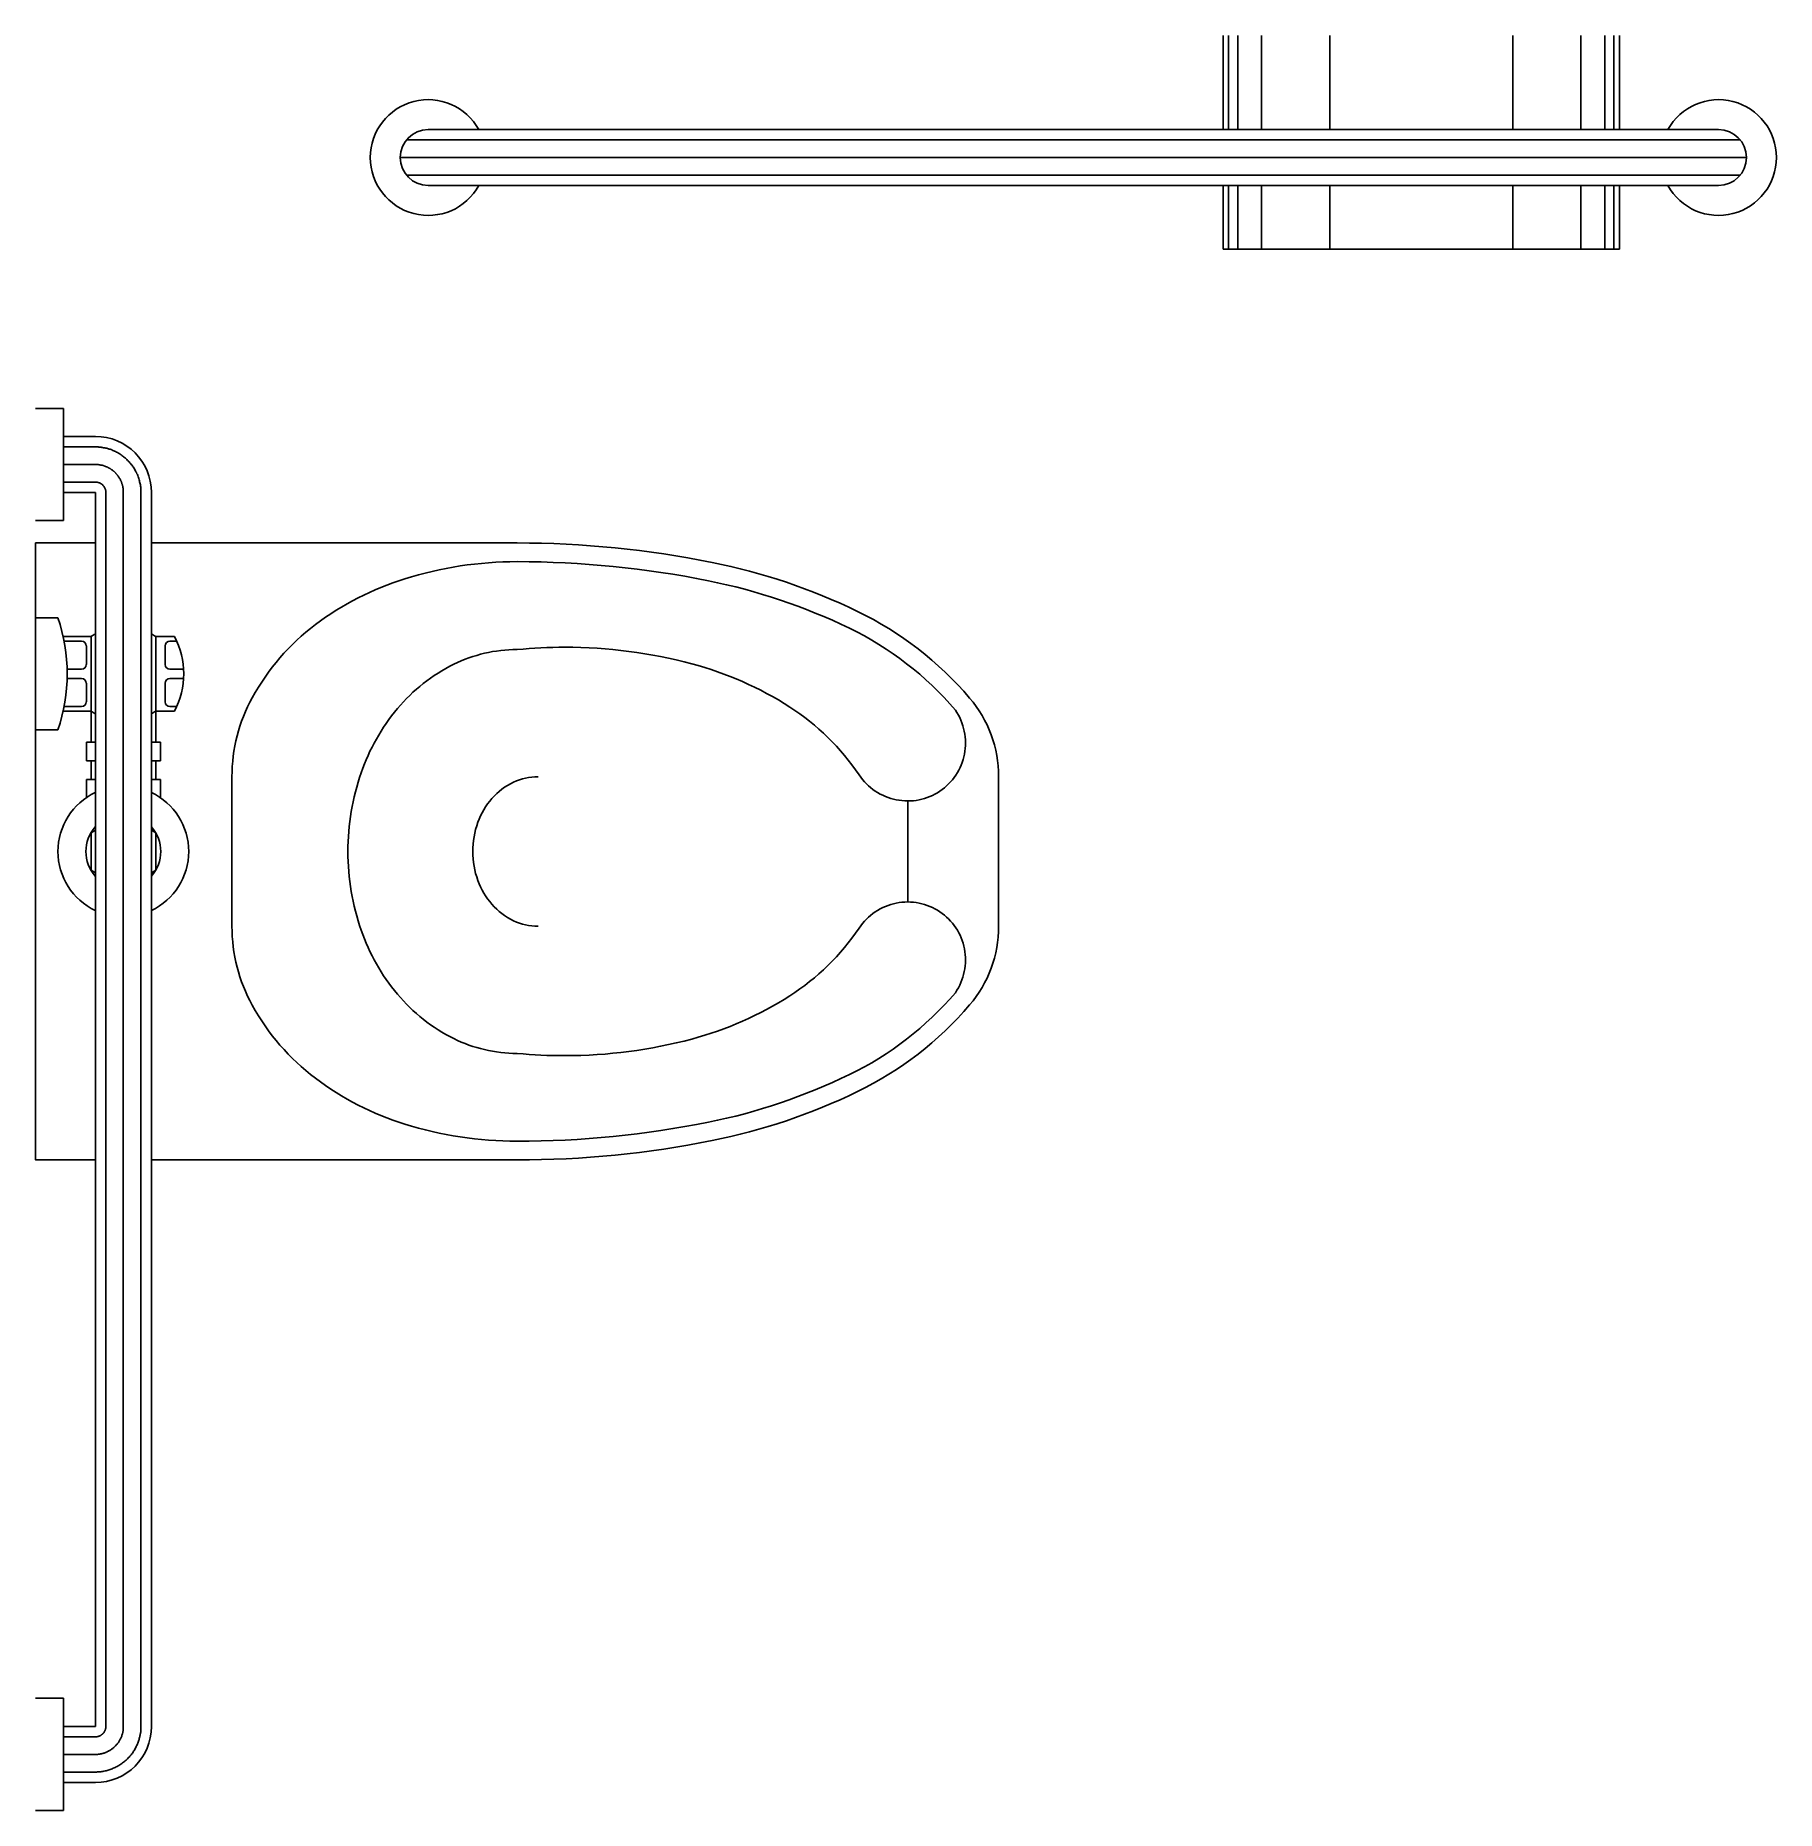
# Model space of a CAD drawing. Extents: x 0 to 1.16, y -1.19 to 0.
import ezdxf

# ---------------------------------------------------------------- set-up
doc = ezdxf.new("R2010")
doc.units = 0
doc.layers.get('0').update_dxf_attribs({"linetype": 'CONTINUOUS'})

msp = doc.modelspace()

# ---------------------------------------------------------------- linework, layer by layer
at = {"color": 0, "linetype": 'CONTINUOUS'}
for p, q in [((0.7938, 0), (0.7938, -0.0628)), ((0.7974, 0), (0.7974, -0.0628)), ((0.8036, 0), (0.8036, -0.0628)), ((0.8196, 0), (0.8196, -0.0628)), ((0.8651, 0), (0.8651, -0.0628)), ((0.9874, 0), (0.9874, -0.0628)), ((1.0329, -0.0001), (1.0329, -0.0628)), ((1.0489, -0.0001), (1.0489, -0.0628)), ((1.0551, -0.0001), (1.0551, -0.0628)), ((1.0588, -0.0001), (1.0588, -0.0628)), ((0.7938, -0.1003), (0.7938, -0.1428)), ((0.7974, -0.1003), (0.7974, -0.1428)), ((0.8036, -0.1003), (0.8036, -0.1428)), ((0.8196, -0.1003), (0.8196, -0.1428)), ((0.8651, -0.1003), (0.8651, -0.1428)), ((0.9874, -0.1003), (0.9874, -0.1428)), ((1.0329, -0.1003), (1.0329, -0.1428)), ((1.0489, -0.1003), (1.0489, -0.1428)), ((1.0551, -0.1003), (1.0551, -0.1428)), ((1.0588, -0.1003), (1.0588, -0.1428)), ((1.0588, -0.1428), (0.7938, -0.1428)), ((0.047, -1.1306), (0.047, -0.3056)), ((0.0587, -1.1306), (0.0587, -0.3056)), ((0.0705, -1.1306), (0.0705, -0.3056)), ((0, -0.3893), (0, -0.4643)), ((0.0371, -0.4725), (0.0371, -0.4018)), ((0.0804, -0.4725), (0.0804, -0.4018)), ((0.034, -0.4206), (0.034, -0.4081)), ((0.0867, -0.4206), (0.0867, -0.4081)), ((0.034, -0.4456), (0.034, -0.4331)), ((0.0867, -0.4456), (0.0867, -0.4331)), ((0.034, -0.4725), (0.034, -0.485)), ((0.0835, -0.4725), (0.0835, -0.485)), ((0.0371, -0.4975), (0.0371, -0.485)), ((0.0804, -0.4975), (0.0804, -0.485)), ((0.034, -0.5095), (0.034, -0.4975)), ((0.0835, -0.5095), (0.0835, -0.4975)), ((0.5831, -0.5794), (0.5831, -0.5118))]:
    msp.add_line(p, q, dxfattribs=at)
at = {"color": 0, "linetype": 'CONTINUOUS', "extrusion": (0, 0, -1)}
for p, q in [((0.2479, -0.0698), (1.1396, -0.0698)), ((0.2438, -0.0816), (1.1438, -0.0816)), ((0.2479, -0.0933), (1.1396, -0.0933)), ((0.0187, -0.2751), (0.04, -0.2751)), ((0.0187, -0.2868), (0.04, -0.2868)), ((0.0187, -0.2986), (0.04, -0.2986)), ((0, -0.3893), (0.015, -0.3893)), ((0.0185, -0.4018), (0.0371, -0.4018)), ((0.0804, -0.4018), (0.0929, -0.4018)), ((0.0192, -0.405), (0.0308, -0.405)), ((0.0898, -0.405), (0.0944, -0.405)), ((0.0212, -0.4237), (0.0308, -0.4237)), ((0.0898, -0.4237), (0.0991, -0.4237)), ((0.0212, -0.43), (0.0308, -0.43)), ((0.0898, -0.43), (0.0991, -0.43)), ((0.0192, -0.4487), (0.0308, -0.4487)), ((0.0898, -0.4487), (0.0944, -0.4487)), ((0.0185, -0.4518), (0.0371, -0.4518)), ((0.0804, -0.4518), (0.0929, -0.4518)), ((0, -0.4643), (0.015, -0.4643)), ((0.034, -0.4725), (0.04, -0.4725)), ((0.0775, -0.4725), (0.0835, -0.4725)), ((0.034, -0.485), (0.04, -0.485)), ((0.0775, -0.485), (0.0835, -0.485)), ((0.034, -0.4975), (0.04, -0.4975)), ((0.0775, -0.4975), (0.0835, -0.4975)), ((0.0187, -1.1376), (0.04, -1.1376)), ((0.0187, -1.1493), (0.04, -1.1493)), ((0.0187, -1.1611), (0.04, -1.1611))]:
    msp.add_line(p, q, dxfattribs=at)
at = {"color": 0, "extrusion": (0, 0, -1)}
for p, q in [((0.2625, -0.0628), (0.5773, -0.0628)), ((0.2625, -0.0628), (0.5773, -0.0628)), ((0.2625, -0.0628), (0.5773, -0.0628)), ((0.2625, -0.0628), (0.5773, -0.0628)), ((0.2625, -0.0628), (0.5773, -0.0628)), ((0.2625, -0.0628), (0.5773, -0.0628)), ((1.125, -0.0628), (0.2625, -0.0628)), ((0.5737, -0.0628), (1.1063, -0.0628)), ((0.5737, -0.0628), (1.1063, -0.0628)), ((0.5737, -0.0628), (1.1063, -0.0628)), ((0.5737, -0.0628), (1.1063, -0.0628)), ((0.5737, -0.0628), (1.1063, -0.0628)), ((0.5737, -0.0628), (1.1063, -0.0628)), ((0.2625, -0.1003), (1.125, -0.1003)), ((0.2625, -0.1003), (1.125, -0.1003)), ((0.2625, -0.1003), (1.125, -0.1003)), ((0.2625, -0.1003), (1.125, -0.1003)), ((0.2625, -0.1003), (1.125, -0.1003)), ((0.2625, -0.1003), (1.125, -0.1003)), ((0.2625, -0.1003), (1.125, -0.1003)), ((0, -0.2493), (0.0187, -0.2493)), ((0, -0.2493), (0.0187, -0.2493)), ((0, -0.2493), (0.0187, -0.2493)), ((0, -0.2493), (0.0187, -0.2493)), ((0, -0.2493), (0.0187, -0.2493)), ((0, -0.2493), (0.0187, -0.2493)), ((0, -0.2493), (0.0187, -0.2493)), ((0.0187, -0.2681), (0.04, -0.2681)), ((0.0187, -0.2681), (0.04, -0.2681)), ((0.0187, -0.2681), (0.04, -0.2681)), ((0.0187, -0.2681), (0.04, -0.2681)), ((0.0187, -0.2681), (0.04, -0.2681)), ((0.0187, -0.2681), (0.04, -0.2681)), ((0.0187, -0.2681), (0.04, -0.2681)), ((0.0187, -0.3056), (0.04, -0.3056)), ((0.0187, -0.3056), (0.04, -0.3056)), ((0.0187, -0.3056), (0.04, -0.3056)), ((0.0187, -0.3056), (0.04, -0.3056)), ((0.0187, -0.3056), (0.04, -0.3056)), ((0.0187, -0.3056), (0.04, -0.3056)), ((0.0187, -0.3056), (0.04, -0.3056)), ((0, -0.3243), (0.0187, -0.3243)), ((0, -0.3243), (0.0187, -0.3243)), ((0, -0.3243), (0.0187, -0.3243)), ((0, -0.3243), (0.0187, -0.3243)), ((0, -0.3243), (0.0187, -0.3243)), ((0, -0.3243), (0.0187, -0.3243)), ((0, -0.3243), (0.0187, -0.3243)), ((0, -1.1118), (0.0187, -1.1118)), ((0, -1.1118), (0.0187, -1.1118)), ((0, -1.1118), (0.0187, -1.1118)), ((0, -1.1118), (0.0187, -1.1118)), ((0, -1.1118), (0.0187, -1.1118)), ((0, -1.1118), (0.0187, -1.1118)), ((0, -1.1118), (0.0187, -1.1118)), ((0.0187, -1.1306), (0.04, -1.1306)), ((0.0187, -1.1306), (0.04, -1.1306)), ((0.0187, -1.1306), (0.04, -1.1306)), ((0.0187, -1.1306), (0.04, -1.1306)), ((0.0187, -1.1306), (0.04, -1.1306)), ((0.0187, -1.1306), (0.04, -1.1306)), ((0.0187, -1.1306), (0.04, -1.1306)), ((0.0187, -1.1681), (0.04, -1.1681)), ((0.0187, -1.1681), (0.04, -1.1681)), ((0.0187, -1.1681), (0.04, -1.1681)), ((0.0187, -1.1681), (0.04, -1.1681)), ((0.0187, -1.1681), (0.04, -1.1681)), ((0.0187, -1.1681), (0.04, -1.1681)), ((0.0187, -1.1681), (0.04, -1.1681)), ((0, -1.1868), (0.0187, -1.1868)), ((0, -1.1868), (0.0187, -1.1868)), ((0, -1.1868), (0.0187, -1.1868)), ((0, -1.1868), (0.0187, -1.1868)), ((0, -1.1868), (0.0187, -1.1868)), ((0, -1.1868), (0.0187, -1.1868)), ((0, -1.1868), (0.0187, -1.1868))]:
    msp.add_line(p, q, dxfattribs=at)
at = {"color": 0}
for p, q in [((0.0187, -0.3243), (0.0187, -0.2493)), ((0.0187, -0.3243), (0.0187, -0.2493)), ((0.0187, -0.3243), (0.0187, -0.2493)), ((0.0187, -0.3243), (0.0187, -0.2493)), ((0.0187, -0.3243), (0.0187, -0.2493)), ((0.0187, -0.3243), (0.0187, -0.2493)), ((0.0187, -0.3243), (0.0187, -0.2493)), ((0.04, -0.3056), (0.04, -1.1306)), ((0.04, -0.8381), (0.04, -0.3056)), ((0.04, -0.8381), (0.04, -0.3056)), ((0.04, -0.8381), (0.04, -0.3056)), ((0.04, -0.8381), (0.04, -0.3056)), ((0.04, -0.8381), (0.04, -0.3056)), ((0.04, -0.8381), (0.04, -0.3056)), ((0.0775, -1.1306), (0.0775, -0.3056)), ((0.0775, -1.1306), (0.0775, -0.3056)), ((0.0775, -1.1306), (0.0775, -0.3056)), ((0.0775, -1.1306), (0.0775, -0.3056)), ((0.0775, -1.1306), (0.0775, -0.3056)), ((0.0775, -1.1306), (0.0775, -0.3056)), ((0.0775, -1.1306), (0.0775, -0.3056)), ((0.04, -0.4088), (0.04, -0.9413)), ((0.04, -0.4088), (0.04, -0.9413)), ((0.04, -0.4088), (0.04, -0.9413)), ((0.04, -0.4088), (0.04, -0.9413)), ((0.04, -0.4088), (0.04, -0.9413)), ((0.04, -0.4088), (0.04, -0.9413)), ((0.0775, -0.7518), (0.3219, -0.7518)), ((0.04, -1.1306), (0.04, -0.8532)), ((0.04, -1.1306), (0.04, -0.8532)), ((0.04, -1.1306), (0.04, -0.8532)), ((0.04, -1.1306), (0.04, -0.8532)), ((0.04, -1.1306), (0.04, -0.8532)), ((0.04, -1.1306), (0.04, -0.8532)), ((0.0187, -1.1868), (0.0187, -1.1118)), ((0.0187, -1.1868), (0.0187, -1.1118)), ((0.0187, -1.1868), (0.0187, -1.1118)), ((0.0187, -1.1868), (0.0187, -1.1118)), ((0.0187, -1.1868), (0.0187, -1.1118)), ((0.0187, -1.1868), (0.0187, -1.1118)), ((0.0187, -1.1868), (0.0187, -1.1118))]:
    msp.add_line(p, q, dxfattribs=at)
at = {"color": 0, "linetype": 'CONTINUOUS'}
for points in [[(0.0705, -0.3056), (0.0705, -0.3049), (0.0705, -0.3041), (0.0704, -0.3034), (0.0704, -0.3027), (0.0703, -0.302), (0.0702, -0.3013), (0.0701, -0.3005), (0.07, -0.2998), (0.0698, -0.2991), (0.0696, -0.2984), (0.0695, -0.2977), (0.0693, -0.297), (0.0691, -0.2963), (0.0688, -0.2956), (0.0686, -0.295), (0.0683, -0.2943), (0.0681, -0.2936), (0.0678, -0.293), (0.0675, -0.2923), (0.0671, -0.2917), (0.0668, -0.291), (0.0664, -0.2904), (0.0661, -0.2898), (0.0657, -0.2891), (0.0653, -0.2885), (0.0649, -0.2879), (0.0645, -0.2874), (0.064, -0.2868), (0.0636, -0.2862), (0.0631, -0.2857), (0.0626, -0.2851), (0.0621, -0.2846), (0.0616, -0.2841), (0.0611, -0.2836), (0.0606, -0.2831), (0.0601, -0.2826), (0.0595, -0.2821), (0.0589, -0.2817), (0.0584, -0.2812), (0.0578, -0.2808), (0.0572, -0.2804), (0.0566, -0.28), (0.056, -0.2796), (0.0554, -0.2792), (0.0548, -0.2789), (0.0541, -0.2785), (0.0535, -0.2782), (0.0529, -0.2779), (0.0523, -0.2777), (0.0517, -0.2774), (0.0511, -0.2771), (0.0505, -0.2769), (0.0499, -0.2767), (0.0493, -0.2765), (0.0487, -0.2763), (0.0481, -0.2762), (0.0476, -0.276), (0.047, -0.2759), (0.0464, -0.2758), (0.0459, -0.2757), (0.0454, -0.2756), (0.0448, -0.2755), (0.0443, -0.2754), (0.0438, -0.2753), (0.0433, -0.2753), (0.0428, -0.2752), (0.0423, -0.2752), (0.0419, -0.2751), (0.0414, -0.2751), (0.0409, -0.2751), (0.0405, -0.2751), (0.04, -0.2751)], [(0.0587, -0.3056), (0.0587, -0.3052), (0.0587, -0.3048), (0.0587, -0.3045), (0.0587, -0.3042), (0.0587, -0.3039), (0.0587, -0.3037), (0.0586, -0.3034), (0.0586, -0.3031), (0.0585, -0.3028), (0.0585, -0.3026), (0.0584, -0.3023), (0.0584, -0.302), (0.0583, -0.3017), (0.0583, -0.3014), (0.0582, -0.3011), (0.0581, -0.3008), (0.0581, -0.3005), (0.058, -0.3002), (0.0579, -0.3), (0.0578, -0.2997), (0.0577, -0.2994), (0.0576, -0.2991), (0.0575, -0.2988), (0.0574, -0.2985), (0.0573, -0.2983), (0.0572, -0.298), (0.0571, -0.2977), (0.0569, -0.2975), (0.0568, -0.2972), (0.0567, -0.297), (0.0565, -0.2967), (0.0564, -0.2964), (0.0562, -0.2962), (0.0561, -0.2959), (0.0559, -0.2957), (0.0558, -0.2954), (0.0556, -0.2952), (0.0554, -0.295), (0.0553, -0.2947), (0.0551, -0.2945), (0.0549, -0.2942), (0.0548, -0.294), (0.0546, -0.2938), (0.0544, -0.2935), (0.0542, -0.2933), (0.054, -0.2931), (0.0538, -0.2929), (0.0536, -0.2927), (0.0534, -0.2924), (0.0532, -0.2922), (0.053, -0.292), (0.0528, -0.2918), (0.0525, -0.2916), (0.0523, -0.2914), (0.0521, -0.2912), (0.0518, -0.291), (0.0516, -0.2909), (0.0514, -0.2907), (0.0511, -0.2905), (0.0509, -0.2903), (0.0506, -0.2901), (0.0504, -0.29), (0.0501, -0.2898), (0.0499, -0.2896), (0.0496, -0.2895), (0.0494, -0.2893), (0.0491, -0.2892), (0.0489, -0.289), (0.0486, -0.2889), (0.0483, -0.2888), (0.0481, -0.2886), (0.0478, -0.2885), (0.0475, -0.2884), (0.0472, -0.2883), (0.047, -0.2882), (0.0467, -0.2881), (0.0464, -0.288), (0.0462, -0.2879), (0.0459, -0.2878), (0.0456, -0.2877), (0.0454, -0.2876), (0.0451, -0.2875), (0.0449, -0.2875), (0.0447, -0.2874), (0.0444, -0.2874), (0.0442, -0.2873), (0.044, -0.2873), (0.0437, -0.2872), (0.0435, -0.2872), (0.0433, -0.2871), (0.0431, -0.2871), (0.0429, -0.287), (0.0427, -0.287), (0.0425, -0.287), (0.0423, -0.287), (0.042, -0.2869), (0.0418, -0.2869), (0.0415, -0.2869), (0.0413, -0.2869), (0.041, -0.2869), (0.0408, -0.2868), (0.0405, -0.2868), (0.0403, -0.2868), (0.04, -0.2868)], [(0.047, -0.3056), (0.047, -0.3055), (0.047, -0.3054), (0.047, -0.3053), (0.047, -0.3052), (0.047, -0.3051), (0.047, -0.3051), (0.047, -0.305), (0.047, -0.3049), (0.047, -0.3048), (0.047, -0.3048), (0.0469, -0.3047), (0.0469, -0.3046), (0.0469, -0.3046), (0.0469, -0.3045), (0.0469, -0.3044), (0.0469, -0.3044), (0.0469, -0.3043), (0.0469, -0.3042), (0.0469, -0.3042), (0.0468, -0.3041), (0.0468, -0.304), (0.0468, -0.304), (0.0468, -0.3039), (0.0468, -0.3038), (0.0468, -0.3038), (0.0467, -0.3037), (0.0467, -0.3036), (0.0467, -0.3036), (0.0467, -0.3035), (0.0467, -0.3034), (0.0466, -0.3034), (0.0466, -0.3033), (0.0466, -0.3032), (0.0466, -0.3031), (0.0465, -0.303), (0.0465, -0.303), (0.0465, -0.3029), (0.0464, -0.3028), (0.0464, -0.3027), (0.0464, -0.3027), (0.0463, -0.3026), (0.0463, -0.3025), (0.0463, -0.3025), (0.0462, -0.3024), (0.0462, -0.3023), (0.0462, -0.3023), (0.0462, -0.3022), (0.0461, -0.3022), (0.0461, -0.3021), (0.0461, -0.3021), (0.046, -0.302), (0.046, -0.302), (0.046, -0.3019), (0.0459, -0.3019), (0.0459, -0.3018), (0.0459, -0.3018), (0.0458, -0.3017), (0.0458, -0.3016), (0.0458, -0.3016), (0.0457, -0.3015), (0.0457, -0.3015), (0.0456, -0.3014), (0.0456, -0.3014), (0.0455, -0.3013), (0.0455, -0.3012), (0.0454, -0.3012), (0.0454, -0.3011), (0.0453, -0.301), (0.0453, -0.301), (0.0452, -0.3009), (0.0451, -0.3008), (0.0451, -0.3007), (0.045, -0.3007), (0.0449, -0.3006), (0.0449, -0.3005), (0.0448, -0.3005), (0.0447, -0.3004), (0.0447, -0.3003), (0.0446, -0.3003), (0.0445, -0.3002), (0.0445, -0.3002), (0.0444, -0.3001), (0.0443, -0.3001), (0.0443, -0.3), (0.0442, -0.3), (0.0442, -0.2999), (0.0441, -0.2999), (0.044, -0.2999), (0.044, -0.2998), (0.0439, -0.2998), (0.0439, -0.2997), (0.0438, -0.2997), (0.0437, -0.2997), (0.0437, -0.2996), (0.0436, -0.2996), (0.0435, -0.2995), (0.0435, -0.2995), (0.0434, -0.2994), (0.0433, -0.2994), (0.0432, -0.2994), (0.0431, -0.2993), (0.0431, -0.2993), (0.043, -0.2992), (0.0429, -0.2992), (0.0428, -0.2992), (0.0427, -0.2991), (0.0426, -0.2991), (0.0425, -0.2991), (0.0425, -0.299), (0.0424, -0.299), (0.0423, -0.299), (0.0422, -0.2989), (0.0421, -0.2989), (0.0421, -0.2989), (0.042, -0.2989), (0.0419, -0.2989), (0.0419, -0.2988), (0.0418, -0.2988), (0.0418, -0.2988), (0.0417, -0.2988), (0.0416, -0.2988), (0.0416, -0.2988), (0.0415, -0.2987), (0.0415, -0.2987), (0.0414, -0.2987), (0.0414, -0.2987), (0.0413, -0.2987), (0.0412, -0.2987), (0.0412, -0.2987), (0.0411, -0.2987), (0.041, -0.2987), (0.041, -0.2986), (0.0409, -0.2986), (0.0408, -0.2986), (0.0408, -0.2986), (0.0407, -0.2986), (0.0406, -0.2986), (0.0405, -0.2986), (0.0404, -0.2986), (0.0403, -0.2986), (0.0403, -0.2986), (0.0402, -0.2986), (0.0401, -0.2986), (0.04, -0.2986)], [(0.04, -0.5314), (0.0371, -0.5331), (0.0371, -0.5581), (0.04, -0.5598)], [(0.0775, -0.5598), (0.0804, -0.5581), (0.0804, -0.5331), (0.0775, -0.5314)], [(0.04, -1.1493), (0.0405, -1.1493), (0.041, -1.1493), (0.0415, -1.1493), (0.042, -1.1492), (0.0425, -1.1492), (0.043, -1.1491), (0.0435, -1.149), (0.044, -1.1489), (0.0445, -1.1488), (0.045, -1.1487), (0.0454, -1.1485), (0.0459, -1.1484), (0.0464, -1.1482), (0.0469, -1.148), (0.0473, -1.1478), (0.0478, -1.1476), (0.0482, -1.1474), (0.0487, -1.1472), (0.0491, -1.147), (0.0496, -1.1467), (0.05, -1.1464), (0.0504, -1.1462), (0.0508, -1.1459), (0.0512, -1.1456), (0.0516, -1.1453), (0.052, -1.145), (0.0524, -1.1446), (0.0528, -1.1443), (0.0531, -1.144), (0.0535, -1.1436), (0.0538, -1.1432), (0.0542, -1.1429), (0.0545, -1.1425), (0.0548, -1.1421), (0.0551, -1.1417), (0.0554, -1.1413), (0.0557, -1.1409), (0.0559, -1.1405), (0.0562, -1.14), (0.0564, -1.1396), (0.0566, -1.1392), (0.0569, -1.1388), (0.0571, -1.1384), (0.0572, -1.138), (0.0574, -1.1376), (0.0576, -1.1372), (0.0577, -1.1368), (0.0578, -1.1364), (0.058, -1.136), (0.0581, -1.1356), (0.0582, -1.1352), (0.0583, -1.1348), (0.0583, -1.1344), (0.0584, -1.134), (0.0585, -1.1337), (0.0585, -1.1333), (0.0586, -1.133), (0.0586, -1.1326), (0.0587, -1.1323), (0.0587, -1.1319), (0.0587, -1.1316), (0.0587, -1.1312), (0.0587, -1.1309), (0.0587, -1.1306)], [(0.04, -1.1611), (0.0407, -1.1611), (0.0414, -1.161), (0.0422, -1.161), (0.0429, -1.1609), (0.0436, -1.1609), (0.0443, -1.1608), (0.045, -1.1607), (0.0457, -1.1605), (0.0465, -1.1604), (0.0472, -1.1602), (0.0479, -1.16), (0.0486, -1.1599), (0.0493, -1.1596), (0.0499, -1.1594), (0.0506, -1.1592), (0.0513, -1.1589), (0.052, -1.1586), (0.0526, -1.1583), (0.0533, -1.158), (0.0539, -1.1577), (0.0546, -1.1574), (0.0552, -1.157), (0.0558, -1.1567), (0.0564, -1.1563), (0.057, -1.1559), (0.0576, -1.1555), (0.0582, -1.155), (0.0588, -1.1546), (0.0594, -1.1541), (0.0599, -1.1537), (0.0605, -1.1532), (0.061, -1.1527), (0.0615, -1.1522), (0.062, -1.1517), (0.0625, -1.1512), (0.063, -1.1506), (0.0635, -1.1501), (0.0639, -1.1495), (0.0643, -1.1489), (0.0648, -1.1484), (0.0652, -1.1478), (0.0656, -1.1472), (0.066, -1.1466), (0.0663, -1.146), (0.0667, -1.1453), (0.067, -1.1447), (0.0673, -1.1441), (0.0676, -1.1435), (0.0679, -1.1429), (0.0682, -1.1423), (0.0684, -1.1417), (0.0687, -1.1411), (0.0689, -1.1405), (0.0691, -1.1399), (0.0692, -1.1393), (0.0694, -1.1387), (0.0695, -1.1381), (0.0697, -1.1376), (0.0698, -1.137), (0.0699, -1.1365), (0.07, -1.1359), (0.0701, -1.1354), (0.0702, -1.1349), (0.0703, -1.1344), (0.0703, -1.1339), (0.0704, -1.1334), (0.0704, -1.1329), (0.0704, -1.1324), (0.0705, -1.132), (0.0705, -1.1315), (0.0705, -1.131), (0.0705, -1.1306)], [(0.04, -1.1376), (0.0401, -1.1376), (0.0402, -1.1376), (0.0404, -1.1376), (0.0405, -1.1376), (0.0406, -1.1376), (0.0407, -1.1375), (0.0408, -1.1375), (0.0409, -1.1375), (0.041, -1.1375), (0.0411, -1.1375), (0.0412, -1.1375), (0.0413, -1.1375), (0.0414, -1.1374), (0.0415, -1.1374), (0.0416, -1.1374), (0.0417, -1.1374), (0.0418, -1.1373), (0.0419, -1.1373), (0.042, -1.1373), (0.042, -1.1373), (0.0421, -1.1372), (0.0422, -1.1372), (0.0423, -1.1372), (0.0424, -1.1372), (0.0425, -1.1371), (0.0426, -1.1371), (0.0427, -1.1371), (0.0428, -1.137), (0.0428, -1.137), (0.0429, -1.1369), (0.043, -1.1369), (0.0431, -1.1368), (0.0432, -1.1368), (0.0433, -1.1368), (0.0434, -1.1367), (0.0434, -1.1367), (0.0435, -1.1366), (0.0436, -1.1366), (0.0437, -1.1365), (0.0437, -1.1365), (0.0438, -1.1364), (0.0439, -1.1364), (0.044, -1.1363), (0.0441, -1.1363), (0.0441, -1.1362), (0.0442, -1.1362), (0.0443, -1.1361), (0.0444, -1.136), (0.0444, -1.136), (0.0445, -1.1359), (0.0446, -1.1359), (0.0446, -1.1358), (0.0447, -1.1358), (0.0448, -1.1357), (0.0448, -1.1356), (0.0449, -1.1356), (0.045, -1.1355), (0.045, -1.1354), (0.0451, -1.1354), (0.0452, -1.1353), (0.0452, -1.1352), (0.0453, -1.1351), (0.0454, -1.1351), (0.0454, -1.135), (0.0455, -1.1349), (0.0455, -1.1348), (0.0456, -1.1348), (0.0457, -1.1347), (0.0457, -1.1346), (0.0458, -1.1346), (0.0458, -1.1345), (0.0459, -1.1344), (0.0459, -1.1343), (0.046, -1.1342), (0.046, -1.1342), (0.0461, -1.1341), (0.0461, -1.134), (0.0462, -1.1339), (0.0462, -1.1338), (0.0462, -1.1337), (0.0463, -1.1337), (0.0463, -1.1336), (0.0464, -1.1335), (0.0464, -1.1334), (0.0464, -1.1333), (0.0465, -1.1333), (0.0465, -1.1332), (0.0465, -1.1331), (0.0466, -1.133), (0.0466, -1.1329), (0.0466, -1.1328), (0.0467, -1.1327), (0.0467, -1.1326), (0.0467, -1.1325), (0.0467, -1.1324), (0.0468, -1.1323), (0.0468, -1.1322), (0.0468, -1.1321), (0.0468, -1.132), (0.0469, -1.1319), (0.0469, -1.1318), (0.0469, -1.1317), (0.0469, -1.1316), (0.0469, -1.1315), (0.047, -1.1314), (0.047, -1.1313), (0.047, -1.1312), (0.047, -1.1311), (0.047, -1.1309), (0.047, -1.1308), (0.047, -1.1307), (0.047, -1.1306)]]:
    msp.add_lwpolyline(points, dxfattribs=at)
at = {"color": 0}
msp.add_lwpolyline([(0.04, -0.3393), (0, -0.3393), (0, -0.7518), (0.04, -0.7518)], dxfattribs=at)
msp.add_lwpolyline([(0.3219, -0.7518, 0.049648), (0.4522, -0.7389, 0.06346), (0.5495, -0.7061, 0.103485), (0.6244, -0.6482, 0.178458), (0.6438, -0.5956), (0.6438, -0.4956, 0.178458), (0.6244, -0.443, 0.103485), (0.5495, -0.3851, 0.06346), (0.4522, -0.3523, 0.049648), (0.3219, -0.3393), (0.0775, -0.3393)], format="xyb", dxfattribs=at)
at = {"color": 0, "linetype": 'CONTINUOUS'}
for points in [[(0.6149, -0.4511, 0.103485), (0.544, -0.3963, 0.06346), (0.4498, -0.3646, 0.049648), (0.3219, -0.3518, 0.075858), (0.2468, -0.3633, 0.086069), (0.1871, -0.3939, 0.105985), (0.1449, -0.4428, 0.126201), (0.1313, -0.4956), (0.1313, -0.5956, 0.126201), (0.1449, -0.6484, 0.105985), (0.1871, -0.6972, 0.086069), (0.2468, -0.7279, 0.075858), (0.3219, -0.7393, 0.049648), (0.4498, -0.7266, 0.06346), (0.544, -0.6948, 0.103485), (0.6149, -0.64, 0.097511), (0.6208, -0.6259, 0.09808), (0.6209, -0.6107, 0.098895), (0.6152, -0.5966, 0.099479), (0.6045, -0.5859, 0.099479), (0.5906, -0.5801, 0.098895), (0.5754, -0.5801, 0.09808), (0.5613, -0.586, 0.097511), (0.5505, -0.5968, -0.102445), (0.5042, -0.6421, -0.077884), (0.4387, -0.671, -0.065096), (0.3539, -0.6821, -0.024284), (0.3219, -0.6806, -0.115331), (0.2796, -0.6707, -0.103946), (0.2419, -0.641, -0.091071), (0.2177, -0.5983, -0.083675), (0.2088, -0.5456, -0.083675), (0.2177, -0.4929, -0.091071), (0.2419, -0.4501, -0.103946), (0.2796, -0.4204, -0.115331), (0.3219, -0.4106, -0.024284), (0.3539, -0.409, -0.065096), (0.4387, -0.4201, -0.077884), (0.5042, -0.449, -0.102445), (0.5505, -0.4944, 0.097511), (0.5613, -0.5052, 0.09808), (0.5754, -0.511, 0.098895), (0.5906, -0.5111, 0.099479), (0.6045, -0.5053, 0.099479), (0.6152, -0.4945, 0.098895), (0.6209, -0.4805, 0.09808), (0.6208, -0.4652, 0.097511), (0.6149, -0.4511)], [(0.336, -0.5956, -0.111064), (0.3195, -0.5919, -0.102841), (0.3051, -0.5809, -0.093011), (0.2957, -0.565, -0.087082), (0.2923, -0.5456, -0.087082), (0.2957, -0.5261, -0.093011), (0.3051, -0.5102, -0.102841), (0.3195, -0.4993, -0.111064), (0.336, -0.4956)]]:
    msp.add_lwpolyline(points, format="xyb", dxfattribs=at)
for centre, radius, start, end in [((0.2625, -0.0816), 0.0387, 28.9385, 331.0615), ((1.125, -0.0816), 0.0387, 208.9385, 151.0615), ((-0.0944, -0.4268), 0.1156, 341.0754, 18.9246), ((0.0587, -0.4362), 0.0406, 117.4869, 122.2048), ((0.0587, -0.4362), 0.0406, 57.7952, 62.5131), ((0.046, -0.4268), 0.0531, 331.9275, 28.0725), ((0.0308, -0.4081), 0.00313, 0, 90), ((0.0898, -0.4081), 0.00313, 90, 180), ((0.0308, -0.4206), 0.00313, 270, 360), ((0.0898, -0.4206), 0.00313, 180, 270), ((0.0308, -0.4331), 0.00313, 0, 90), ((0.0898, -0.4331), 0.00313, 90, 180), ((0.0308, -0.4456), 0.00313, 270, 360), ((0.0898, -0.4456), 0.00313, 180, 270), ((0.0587, -0.4175), 0.0406, 237.7958, 242.5136), ((0.0587, -0.4175), 0.0406, 297.4864, 302.2042), ((0.0587, -0.5456), 0.0437, 115.3769, 244.6231), ((0.0587, -0.5456), 0.0437, 295.3769, 64.6231), ((0.0587, -0.5456), 0.025, 138.5904, 221.4096), ((0.0587, -0.5456), 0.025, 318.5904, 41.4096)]:
    msp.add_arc(centre, radius, start, end, dxfattribs=at)
at = {"color": 0}
for centre, radius, start, end in [((0.2625, -0.0816), 0.0187, 90, 270), ((1.125, -0.0816), 0.0187, 270, 90), ((0.04, -0.3056), 0.0375, 0, 90), ((0.04, -0.3056), 0.0375, 0, 90), ((0.04, -0.3056), 0.0375, 0, 90), ((0.04, -0.3056), 0.0375, 0, 90), ((0.04, -0.3056), 0.0375, 0, 90), ((0.04, -0.3056), 0.0375, 0, 90), ((0.04, -0.3056), 0.0375, 0, 90), ((0.04, -1.1306), 0.0375, 270, 360), ((0.04, -1.1306), 0.0375, 270, 360), ((0.04, -1.1306), 0.0375, 270, 360), ((0.04, -1.1306), 0.0375, 270, 360), ((0.04, -1.1306), 0.0375, 270, 360), ((0.04, -1.1306), 0.0375, 270, 360), ((0.04, -1.1306), 0.0375, 270, 360)]:
    msp.add_arc(centre, radius, start, end, dxfattribs=at)

doc.saveas('drawing.dxf')
